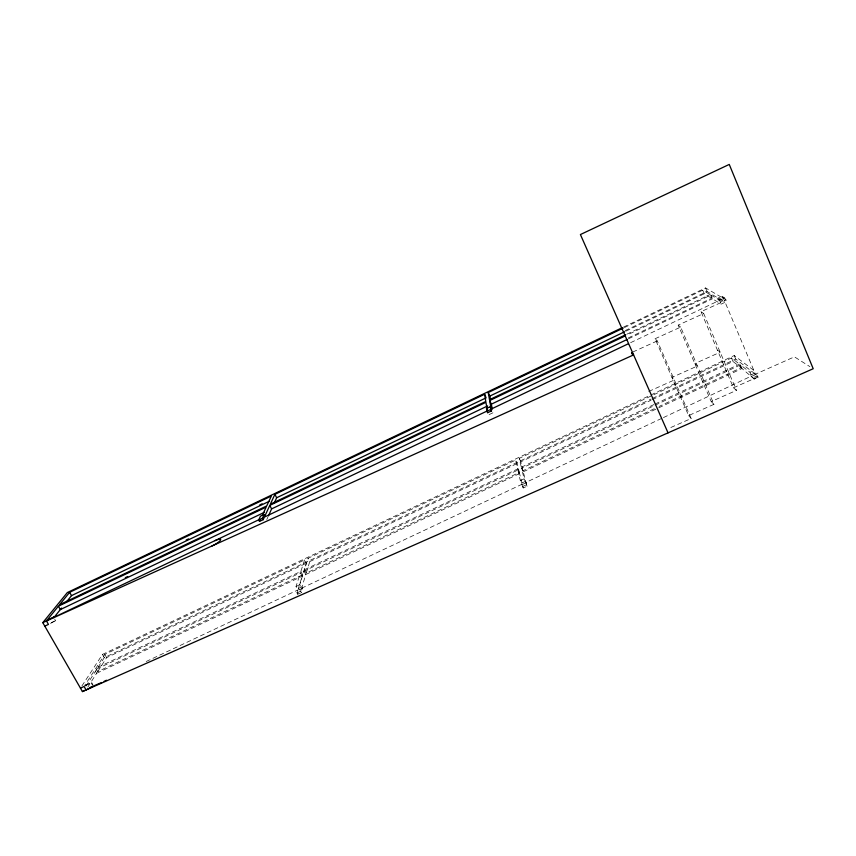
<?xml version="1.0" encoding="UTF-8"?>
<svg xmlns="http://www.w3.org/2000/svg" width="856" height="856" viewBox="0 0 856 856"><rect width="100%" height="100%" fill="white"/><g stroke="black" fill="none" stroke-linecap="round" stroke-linejoin="round"><path stroke-width="0.64" stroke-dasharray="4.28 3.21" d="M304.008 571.091L305.785 574.515L301.997 586.831L302.724 588.233L301.376 592.641L300.638 591.228L301.558 588.233L299.728 584.712L304.008 571.091L517.912 470.03L519.571 473.55L523.23 487.952L527.05 486.251L523.241 471.817L521.582 468.307L740.461 364.891L749.974 372.264L751.557 375.998L754.19 379.069L758.181 377.303L757.549 375.795L753.558 377.571M306.223 573.113L309.765 561.6L308.042 558.273L515.654 460.068L517.27 463.481L519.325 472.459L306.223 573.113L304.447 569.711L308.042 558.273M300.456 593.048L297.695 594.267L299.076 589.838L298.348 588.447L302.211 576.206L300.424 572.792L94.759 669.959L96.642 673.276L87.847 687.036M297.695 594.267L296.957 592.855L297.867 589.966L296.026 586.456L300.424 572.792M304.565 559.92L300.873 571.401L95.84 668.279L97.723 671.586L302.65 574.804L306.288 563.237L304.565 559.92L104.807 654.412L84.541 685.752M266.794 519.528L267.864 517.163M85.279 685.902L91.613 682.414L92.919 684.682M97.723 671.586L106.636 657.643L306.288 563.237M85.942 686.105L104.261 657.654L651.202 399.014M81.887 685.998L102.442 654.433L649.672 395.536M50.536 623.414L56.111 620.365L50.162 623.189M623.521 327.088L705.569 287.926L722.539 297.867L718.558 299.686L710.887 295.074L626.72 335.21M624.399 327.559L702.733 290.173L710.009 294.55L711.582 298.252L628.475 337.853M625.094 330.641L707.088 291.522L725.118 302.264L721.191 304.126L712.46 298.798L710.887 295.074M625.971 331.133L704.263 293.779L711.582 298.252M626.86 334.193L710.009 294.55M628.347 338.88L712.46 298.798M630.615 342.668L719.575 300.296L721.394 301.387L725.428 299.557L726.402 300.124L701.01 311.67L733.474 387.779L736.46 390.379L711.208 401.571L678.198 325.109L703.696 313.521L736.46 390.379M489.108 414.625L492.928 412.795M650.881 394.969L734.234 355.529L753.858 370.434L749.974 372.264M654.284 408.719L522.984 470.736L521.325 467.226L519.218 458.377L731.516 357.958L739.488 364.142L741.029 367.759L659.109 406.44M652.411 398.447L735.721 359.049L754.382 373.366L755.013 374.864L758.181 377.303M309.765 561.6L517.27 463.481M522.984 470.736L520.822 461.801L651.031 400.244M652.229 399.666L733.004 361.478L741.029 367.759M304.447 569.711L517.666 468.96L515.654 460.068M521.325 467.226L653.909 404.578M655.118 404.011L739.488 364.142M96.642 673.276L302.211 576.206M305.785 574.515L519.571 473.55M523.241 471.817L741.992 368.519L754.19 379.069M85.718 685.196L91.613 682.414M296.026 586.456L299.728 584.712M523.23 487.952L520.309 480.633L524.097 478.846L521.582 468.307M146.194 661.506L297.867 589.966M301.558 588.233L522.021 484.25M527.05 486.251L525.809 482.474L662.223 418.135M663.432 417.568L751.557 375.998M725.428 299.557L724.775 298.006L721.897 296.337L717.906 298.156L718.558 299.686M724.775 298.006L720.741 299.846L721.394 301.387M655.054 338.741L680.67 327.11L713.979 404.332L688.62 415.567L655.054 338.741L657.301 340.902L691.177 418.498L669.338 428.161M632.745 352.041L657.301 340.902M648.762 391.438L674.357 379.968L671.949 377.421L697.447 365.994L694.815 363.597L720.196 352.212L717.349 349.986M750.434 375.121L754.382 373.366M722.849 296.893L755.431 374.179L794.432 356.845L809.883 366.635M751.065 376.608L755.013 374.864M733.474 387.779L758.619 376.619L755.431 374.179M521.743 483.019L525.53 481.34M522.428 484.464L526.215 482.784M522.535 486.497L526.365 484.796M298.348 588.447L301.997 586.831M299.076 589.838L302.724 588.233M296.957 592.855L300.638 591.228M701.01 311.67L703.696 313.521M678.198 325.109L680.67 327.11M711.208 401.571L713.979 404.332M688.62 415.567L691.177 418.498M54.73 619.198L55.726 620.942M91.282 683.067L92.576 685.346M104.807 654.412L106.636 657.643M102.442 654.433L104.261 657.654M300.873 571.401L302.65 574.804M519.218 458.377L520.822 461.801M524.097 478.846L525.809 482.474M517.666 468.96L519.325 472.459M740.461 364.891L741.992 368.519M705.569 287.926L707.088 291.522M734.234 355.529L735.721 359.049M702.733 290.173L704.263 293.779M731.516 357.958L733.004 361.478M721.897 296.337L722.539 297.867M718.933 298.755L721.191 304.126M517.912 470.03L520.309 480.633"/><path stroke-width="1.28" d="M268.399 515.986L271.609 508.892L487.642 405.937M274.155 503.275L276.649 497.764L486.272 397.773M625.522 335.777L489.643 400.565L491.012 408.205L490.317 406.718L486.486 408.462L487.192 409.938L485.94 402.331L269.79 505.393L264.932 515.9L264.183 514.467L260.502 516.136L258.715 519.913L259.475 521.358L263.188 519.678L264.365 517.11L487.353 410.901L487.642 412.699L491.505 410.944L491.173 409.082L628.218 343.812M274.883 494.361L270.336 504.205L485.801 401.464L484.614 394.274L274.883 494.361L276.649 497.764M258.715 519.913L262.428 518.222L264.183 514.467M259.475 521.358L260.245 519.72M262.353 515.248L266.163 507.116L58.39 606.187L46.449 620.91L48.45 624.409L44.801 626.143M53.725 617.443L54.121 616.866L46.973 620.268M53.832 617.679L61.536 608.07M66.522 601.854L71.508 595.626L269.533 501.156M69.636 592.32L59.61 604.689L266.73 505.917L271.373 496.041L69.636 592.32L71.508 595.626M622.323 327.655L67.346 592.545L42.8 622.654L82.422 691.573L813.2 368.733L729.259 164.427L580.411 234.544L668.044 432.869M625.661 334.771L489.493 399.699L488.209 392.551L623.189 328.137M186.18 540.04L188.588 538.895M259.732 504.954L262.15 503.799M490.52 399.677L489.857 396.06L624.762 331.711M125.318 577.672L127.726 576.527M264.365 512.337L60.327 609.579L58.39 606.187M492.254 409.104L491.344 404.171L627.138 339.458M259.432 519.464L42.8 622.654L633.59 354.898L631.578 352.565L632.648 354.994M80.464 688.171L84.081 686.469L86.028 689.872M90.03 687.486L101.661 682.51M82.422 691.573L92.031 687.047M104.068 681.376L106.476 680.231M487.642 412.699L486.936 411.212L490.798 409.446L490.317 406.718M262.428 518.222L263.188 519.678M269.79 505.393L271.609 508.892M488.209 392.551L489.857 396.06M489.643 400.565L491.344 404.171M484.614 394.274L485.716 396.606M490.798 409.446L491.505 410.944M486.486 408.462L486.936 411.212M214.888 540.682A8.25 1.723 -28.3 0 1 220.57 540.093A8.25 1.723 -28.3 0 1 211.924 546"/></g></svg>
